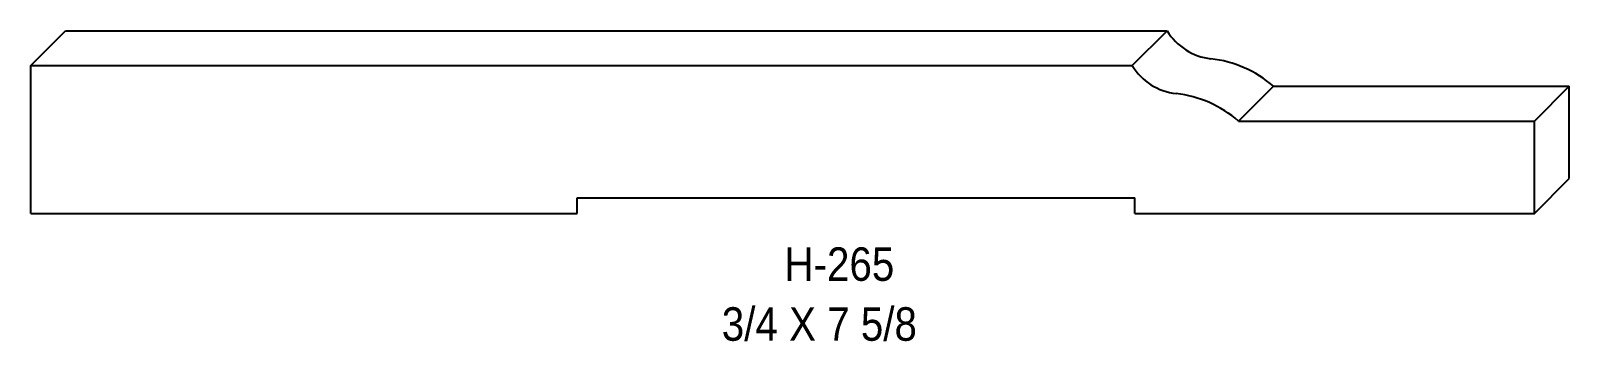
# Model space of a CAD drawing. Extents: x 31.31 to 39.11, y 145.42 to 147.
import ezdxf

# ---------------------------------------------------------------- set-up
doc = ezdxf.new("R2010")
doc.units = 0
doc.header["$LTSCALE"] = 5
doc.layers.add('PROFILE', color=7, linetype='CONTINUOUS')
doc.styles.add('TXT', font='TXT', dxfattribs={"height": 3.5})

msp = doc.modelspace()

# ---------------------------------------------------------------- linework, layer by layer
at = {"layer": 'PROFILE', "color": 1, "linetype": 'CONTINUOUS'}
for p, q in [((31.3067, 146.8184), (31.4834, 146.9951)), ((31.4834, 146.9951), (37.068, 146.9951)), ((36.8912, 146.8184), (37.068, 146.9951)), ((31.3067, 146.8184), (36.8912, 146.8184)), ((31.3067, 146.0686), (31.3067, 146.8184)), ((37.4301, 146.5369), (37.6068, 146.7137)), ((37.6068, 146.7137), (39.1065, 146.7137)), ((38.9297, 146.5369), (39.1065, 146.7137)), ((39.1065, 146.2453), (39.1065, 146.7137)), ((37.4301, 146.5369), (38.9297, 146.5369)), ((38.9297, 146.0686), (38.9297, 146.5369)), ((38.9297, 146.0686), (39.1065, 146.2453)), ((34.0761, 146.1477), (36.9037, 146.1477)), ((34.0761, 146.0686), (34.0761, 146.1477)), ((36.9037, 146.0686), (36.9037, 146.1477)), ((31.3067, 146.0686), (34.0761, 146.0686)), ((36.9037, 146.0686), (38.9297, 146.0686))]:
    msp.add_line(p, q, dxfattribs=at)
for centre, major_axis, start_param, end_param in [((37.3234, 147.1499), (0.2987, 0), -2.596821, -1.68265), ((37.1467, 146.9732), (0.2987, 0), -2.596821, -1.68265), ((37.2253, 146.2764), (0, 0.5803), -0.717438, -0.111853), ((37.0486, 146.0997), (0, 0.5803), -0.717438, -0.111853)]:
    msp.add_ellipse(centre, major_axis=major_axis, ratio=1, start_param=start_param, end_param=end_param, dxfattribs=at)

# ---------------------------------------------------------------- texts
at = {"layer": 'PROFILE', "color": 1, "linetype": 'CONTINUOUS', "style": 'TXT', "width": 0.9}
for s, height, p in [('H-265', 0.16996, (35.1276, 145.7269)), ('3/4 X 7 5/8', 0.169956, (34.81, 145.423))]:
    msp.add_text(s, height=height, dxfattribs=at).set_placement(p)

doc.saveas('drawing.dxf')
